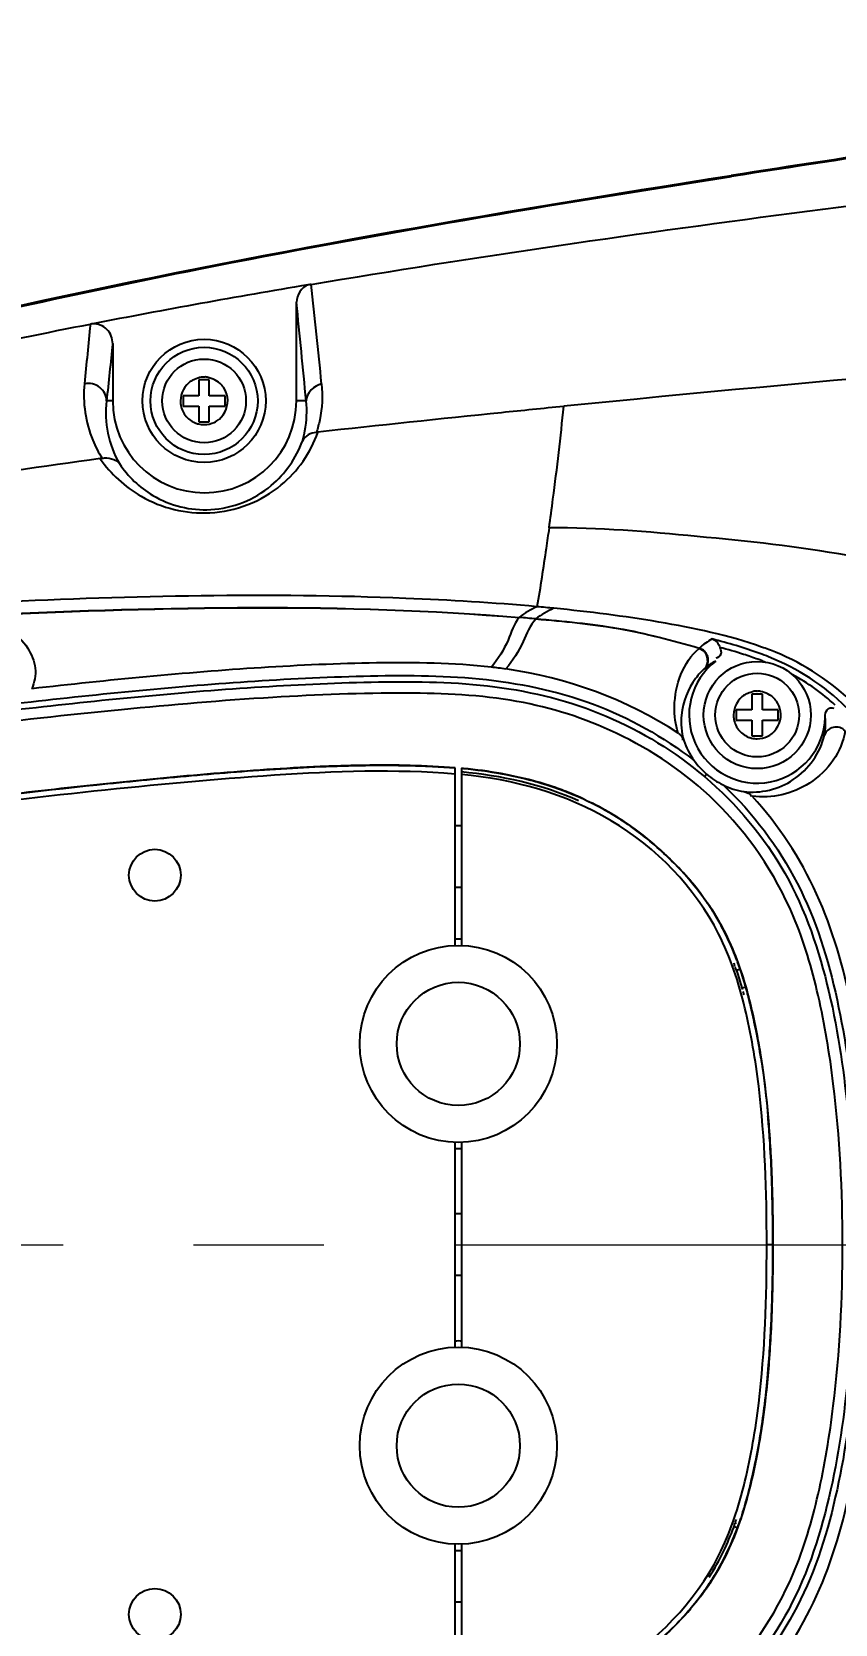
# Model space of a CAD drawing. Header units: millimetres. Extents: x 4086 to 8300, y 123 to 1549.
# Drawn here: x 6691.05 to 6710.62, y 1290.82 to 1329.59 of the extents above; entities that cross this region are included whole.
import ezdxf

# ---------------------------------------------------------------- set-up
doc = ezdxf.new("R2010")
doc.units = ezdxf.units.MM
doc.linetypes.add('CENTER2', pattern=[28.575, 19.05, -3.175, 3.175, -3.175])
doc.layers.add('02___PRT_ALL_AXES', color=7, linetype='Continuous')
doc.layers.add('中心线层', color=7, linetype='CENTER2', lineweight=0)
doc.layers.add('轮廓实线层', color=7, linetype='Continuous', lineweight=30)
doc.styles.add('思源黑', font='SourceHanSansCN-Normal.ttf')
doc.dimstyles.new('尺寸标注_3_10比例', dxfattribs={"dimtxt": 7, "dimasz": 6, "dimexe": 2, "dimexo": 1.5, "dimgap": 1, "dimtad": 1, "dimdec": 1, "dimlfac": 3.333333, "dimdsep": 46, "dimtxsty": '思源黑', "dimcen": 0.09, "dimadec": 0, "dimazin": 0, "dimtp": 0.01, "dimtm": 0.01, "dimtfac": 1, "dimtdec": 1, "dimtofl": 0, "dimtmove": 0, "dimatfit": 3, "dimfxl": 0, "dimtolj": 1, "dimarcsym": 0})

# ---------------------------------------------------------------- blocks, each defined once
blk = doc.blocks.new('*D2894')
at = {"layer": 'Defpoints', "color": 0}
for p in [(6719.248, 1353.4), (6713.248, 1318.055), (6719.248, 1318.055)]:
    blk.add_point(p, dxfattribs=at)
at = {"layer": '轮廓实线层', "color": 0, "lineweight": -2}
for p, q in [((6713.248, 1319.555), (6713.248, 1355.4)), ((6719.248, 1319.555), (6719.248, 1355.4)), ((6707.248, 1353.4), (6701.248, 1353.4)), ((6725.248, 1353.4), (6742.877, 1353.4))]:
    blk.add_line(p, q, dxfattribs=at)
at = {"layer": '轮廓实线层', "color": 0}
for points in [[(6707.248, 1352.4), (6707.248, 1354.4), (6713.248, 1353.4)], [(6725.248, 1354.4), (6725.248, 1352.4), (6719.248, 1353.4)]]:
    blk.add_solid(points, dxfattribs=at)
at = {"layer": '轮廓实线层', "color": 0, "insert": (6737.062, 1358.026), "char_height": 7, "attachment_point": 5, "style": '思源黑'}
blk.add_mtext('\\A1;20', dxfattribs=at)
blk = doc.blocks.new('*D2895')
at = {"layer": 'Defpoints', "color": 0}
for p in [(6713.248, 1339.002), (6713.248, 1318.055), (6680.248, 1300.055)]:
    blk.add_point(p, dxfattribs=at)
at = {"layer": '轮廓实线层', "color": 0, "lineweight": -2}
for p, q in [((6680.248, 1301.555), (6680.248, 1341.002)), ((6713.248, 1319.555), (6713.248, 1341.002)), ((6686.248, 1339.002), (6707.248, 1339.002))]:
    blk.add_line(p, q, dxfattribs=at)
at = {"layer": '轮廓实线层', "color": 0}
for points in [[(6686.248, 1340.002), (6686.248, 1338.002), (6680.248, 1339.002)], [(6707.248, 1338.002), (6707.248, 1340.002), (6713.248, 1339.002)]]:
    blk.add_solid(points, dxfattribs=at)
at = {"layer": '轮廓实线层', "color": 0, "insert": (6696.748, 1343.628), "char_height": 7, "attachment_point": 5, "style": '思源黑'}
blk.add_mtext('\\A1;110', dxfattribs=at)

msp = doc.modelspace()

# ---------------------------------------------------------------- linework, layer by layer
for p, q in [((6697.497, 1320.605), (6697.497, 1323.008)), ((6693.021, 1321.996), (6693.021, 1320.605)), ((6695.12, 1321.115), (6695.12, 1320.732)), ((6695.375, 1321.115), (6695.12, 1321.115)), ((6695.375, 1320.732), (6695.375, 1321.115)), ((6694.738, 1320.732), (6694.738, 1320.477)), ((6695.12, 1320.732), (6694.738, 1320.732)), ((6695.758, 1320.732), (6695.375, 1320.732)), ((6695.758, 1320.477), (6695.758, 1320.732)), ((6693.021, 1320.605), (6692.872, 1320.605)), ((6694.738, 1320.477), (6695.12, 1320.477)), ((6695.12, 1320.477), (6695.12, 1320.095)), ((6695.375, 1320.095), (6695.375, 1320.477)), ((6695.375, 1320.477), (6695.758, 1320.477)), ((6697.733, 1320.605), (6697.497, 1320.605)), ((6695.12, 1320.095), (6695.375, 1320.095)), ((6708.592, 1313.465), (6708.592, 1313.082)), ((6708.847, 1313.465), (6708.592, 1313.465)), ((6708.847, 1313.082), (6708.847, 1313.465)), ((6708.209, 1313.082), (6708.209, 1312.827)), ((6708.592, 1313.082), (6708.209, 1313.082)), ((6709.229, 1313.082), (6708.847, 1313.082)), ((6709.229, 1312.827), (6709.229, 1313.082)), ((6708.209, 1312.827), (6708.592, 1312.827)), ((6708.592, 1312.827), (6708.592, 1312.445)), ((6708.847, 1312.445), (6708.847, 1312.827)), ((6708.847, 1312.827), (6709.229, 1312.827)), ((6708.592, 1312.445), (6708.847, 1312.445)), ((6701.365, 1307.346), (6701.365, 1311.668)), ((6701.515, 1311.659), (6701.515, 1307.346)), ((6707.435, 1311.455), (6707.487, 1311.516)), ((6703.422, 1311.308), (6703.385, 1311.319)), ((6703.385, 1311.319), (6703.417, 1311.31)), ((6703.413, 1311.311), (6703.385, 1311.319)), ((6701.515, 1310.255), (6701.365, 1310.255)), ((6706.457, 1309.579), (6706.357, 1309.67)), ((6701.515, 1308.755), (6701.365, 1308.755)), ((6708.177, 1306.826), (6708.156, 1306.913)), ((6708.218, 1306.743), (6708.291, 1306.768)), ((6708.241, 1306.945), (6708.245, 1306.934)), ((6708.353, 1306.312), (6708.413, 1306.329)), ((6708.401, 1306.139), (6708.381, 1306.226)), ((6701.365, 1297.561), (6701.365, 1302.548)), ((6701.515, 1302.548), (6701.515, 1297.561)), ((6709.077, 1301.573), (6709.079, 1301.525)), ((6701.515, 1300.805), (6701.365, 1300.805)), ((6709.101, 1300.055), (6708.951, 1300.055)), ((6701.515, 1299.305), (6701.365, 1299.305)), ((6709.079, 1298.584), (6709.077, 1298.536)), ((6708.156, 1293.196), (6708.176, 1293.283)), ((6708.156, 1293.196), (6708.215, 1293.177)), ((6701.365, 1288.441), (6701.365, 1292.763)), ((6701.515, 1292.763), (6701.515, 1288.45)), ((6701.515, 1291.355), (6701.365, 1291.355))]:
    msp.add_line(p, q)
for points in [[(6697.854, 1323.441), (6697.828, 1323.437), (6697.804, 1323.434), (6697.782, 1323.431)], [(6692.534, 1322.483), (6692.516, 1322.478), (6692.497, 1322.474), (6692.477, 1322.47)], [(6698.016, 1319.839), (6698.005, 1319.838), (6697.994, 1319.837), (6697.983, 1319.837)], [(6692.764, 1319.205), (6692.748, 1319.202), (6692.73, 1319.199), (6692.713, 1319.196)]]:
    msp.add_lwpolyline(points)
for centre, radius in [((6695.248, 1320.605), 1.5), ((6695.248, 1320.605), 1.305), ((6695.248, 1320.605), 1.02), ((6708.719, 1312.955), 1.305), ((6708.719, 1312.955), 1.02), ((6694.048, 1309.055), 0.63), ((6701.44, 1304.947), 2.4), ((6701.44, 1304.947), 1.5), ((6701.44, 1295.162), 2.4), ((6701.44, 1295.162), 1.5), ((6694.048, 1291.055), 0.63)]:
    msp.add_circle(centre, radius)
for centre, radius, start, end in [((6810.146, 670.995), 663.002, 98.466766, 98.855048), ((6796.947, 757.426), 575.544, 98.434028, 98.881298), ((6731.866, 1119.917), 206.349, 99.50761, 100.98834), ((6468.131, 1297.95), 231.133, 5.72823, 6.33181), ((6450.627, 1297.639), 248.17, 5.30974, 5.86736), ((6727.516, 1142.214), 183.629, 101.00057, 102.04495), ((6935.767, 1297.595), 244.558, 174.16209, 174.50255), ((6953.055, 1293.689), 261.571, 173.78615, 174.095), ((6782.26, 531.421), 792.925, 94.276239, 95.66362), ((6695.23, 1320.599), 0.594, 34.9713, 41.6162), ((6695.287, 1320.303), 2.433, 172.8713, 210.2401), ((6695.259, 1320.605), 2.238, 180.0051, 359.9949), ((6695.249, 1320.605), 0.578, 186.5397, 217.1117), ((6695.249, 1320.61), 0.583, 247.9494, 256.1017), ((6695.249, 1320.602), 0.574, 295.1467, 309.0356), ((6711.726, 1177.024), 143.44, 97.61708, 99.2901), ((6698.135, 1257.72), 57.81, 84.84456, 85.24865), ((6698.362, 1259.992), 55.825, 84.4408, 84.867), ((6708.414, 1313.337), 1.669, 118.2127, 131.5495), ((6706.26, 1307.313), 7.736, 67.9314, 70.622), ((6700.823, 1301.323), 12.876, 82.0778, 83.6533), ((6708.719, 1312.955), 1.658, 127.5432, 358.2138), ((6705.563, 1305.692), 9.186, 69.7773, 72.0848), ((6706.012, 1306.925), 7.874, 68.3941, 69.7452), ((6706.015, 1306.93), 8.017, 68.1623, 69.8075), ((6708.702, 1312.949), 0.594, 34.9713, 41.6162), ((6708.566, 1312.791), 1.698, 174.4603, 195.6135), ((6708.721, 1312.955), 0.578, 186.5397, 217.1117), ((6708.794, 1312.748), 1.59, 349.8072, 5.5835), ((6708.719, 1312.955), 1.894, 199.1453, 215.5862), ((6708.721, 1312.96), 0.583, 247.9495, 256.1017), ((6708.721, 1312.952), 0.574, 295.1467, 309.0356), ((6708.726, 1312.958), 1.901, 215.5547, 229.319), ((6700.403, 1299.423), 12.286, 84.5575, 84.8072), ((6700.427, 1299.691), 12.017, 84.5467, 84.8071), ((6701.078, 1303.337), 8.309, 73.6619, 73.9247), ((6701.09, 1303.395), 8.25, 69.1366, 73.6462), ((6701.134, 1303.526), 8.112, 69.0943, 73.6633), ((6701.048, 1303.204), 8.445, 73.4924, 73.71), ((6701.15, 1303.537), 8.097, 69.1763, 73.7047), ((6701.154, 1303.548), 8.085, 69.1727, 73.5133), ((6701.291, 1303.926), 7.682, 68.8422, 69.1297), ((6701.336, 1304.041), 7.559, 67.1308, 69.1374), ((6701.213, 1303.731), 7.893, 68.8283, 69.106), ((6701.241, 1303.822), 7.797, 68.8313, 69.052), ((6701.261, 1303.854), 7.76, 67.1498, 69.1002), ((6701.251, 1303.849), 7.768, 68.4961, 68.8314), ((6701.306, 1303.965), 7.641, 68.5597, 68.8422), ((6701.229, 1303.772), 7.848, 68.5401, 68.8283), ((6701.348, 1304.083), 7.515, 65.2347, 68.5627), ((6701.284, 1303.93), 7.681, 67.1093, 68.4981), ((6701.278, 1303.894), 7.717, 67.1608, 68.5432), ((6701.38, 1304.135), 7.455, 65.2633, 67.1638), ((6701.411, 1304.22), 7.365, 66.3513, 67.1253), ((6701.441, 1304.29), 7.289, 65.1867, 67.1319), ((6701.364, 1304.099), 7.494, 65.7628, 67.1466), ((6708.719, 1312.955), 1.894, 243.9911, 260.0073), ((6701.644, 1304.684), 6.846, 60.2287, 63.4329), ((6701.624, 1304.648), 6.887, 60.475, 60.9536), ((6701.583, 1304.553), 6.99, 60.5187, 60.9223), ((6701.493, 1304.418), 7.152, 60.1644, 60.4955), ((6701.607, 1304.619), 6.921, 60.1723, 60.4752), ((6701.488, 1304.409), 7.162, 59.9351, 60.2344), ((6701.487, 1304.407), 7.164, 59.7926, 60.1644), ((6701.494, 1304.427), 7.143, 56.2194, 59.8583), ((6701.435, 1304.322), 7.264, 54.6489, 59.7779), ((6700.861, 1303.547), 8.228, 48.7713, 54.3624), ((6700.523, 1303.169), 8.735, 47.6086, 48.2396), ((6700.342, 1302.963), 9.008, 47.7188, 47.9774), ((6700.303, 1302.92), 9.067, 47.2549, 47.719), ((6700.445, 1303.084), 8.85, 47.2086, 47.6091), ((6702.096, 1304.661), 6.566, 38.8128, 40.2997), ((6702.494, 1304.944), 6.078, 35.0782, 35.4898), ((6702.545, 1304.997), 6.005, 34.807, 35.1103), ((6702.531, 1304.97), 6.032, 34.7768, 35.0837), ((6702.296, 1304.813), 6.314, 34.4232, 34.7306), ((6702.561, 1304.991), 5.996, 34.4978, 34.7768), ((6702.589, 1305.01), 5.962, 34.2255, 34.4978), ((6702.339, 1304.842), 6.262, 32.7896, 34.425), ((6702.608, 1305.023), 5.939, 34.0354, 34.3056), ((6702.429, 1304.9), 6.155, 30.641, 32.7912), ((6702.286, 1304.829), 6.315, 30.5415, 31.2228), ((6702.472, 1304.925), 6.106, 30.6384, 31.3443), ((6706.402, 1305.896), 2.003, 24.9974, 27.2686), ((6700.281, 1304.009), 8.394, 15.9238, 19.0051), ((6701.263, 1304.356), 7.443, 19.9467, 20.3413), ((6701.076, 1304.275), 7.646, 19.0638, 20.2388), ((6701.198, 1304.333), 7.512, 19.3629, 19.9464), ((6701.089, 1304.28), 7.632, 19.4124, 20.0029), ((6700.922, 1304.222), 7.809, 18.6928, 19.0646), ((6700.893, 1304.212), 7.839, 18.5303, 19.0563), ((6700.057, 1303.951), 8.715, 15.8593, 18.789), ((6700.359, 1304.037), 8.401, 16.9376, 17.975), ((6699.806, 1303.868), 8.98, 15.9558, 16.9371), ((6706.093, 1305.538), 2.389, 17.8118, 18.9032), ((6699.265, 1303.713), 9.542, 15.423, 15.9596), ((6698.596, 1303.53), 10.236, 14.8972, 15.0443), ((6694.69, 1302.504), 14.274, 11.1597, 14.8481), ((6694.707, 1302.507), 14.257, 11.1556, 14.8535), ((6692.403, 1302.047), 16.607, 8.7962, 11.1803), ((6692.417, 1302.049), 16.593, 8.7982, 11.1766), ((6682.726, 1300.887), 26.356, 4.7788, 5.0003), ((6681.707, 1300.785), 27.38, 3.6451, 4.8006), ((6680.291, 1300.692), 28.799, 3.3897, 3.6522), ((6675.975, 1300.463), 33.121, 1.9198, 3.3691), ((6678.467, 1300.586), 30.626, 3.1717, 3.3936), ((6664.606, 1300.11), 44.495, 359.9285, 1.8837), ((6668.151, 1300.21), 40.949, 1.2464, 1.9063), ((6664.732, 1299.997), 44.37, 358.113, 0.0738), ((6664.233, 1300.002), 44.869, 358.2437, 0.0671), ((6663.841, 1300.003), 45.26, 358.2578, 0.0655), ((6668.123, 1299.9), 40.977, 358.0927, 358.7521), ((6672.167, 1299.791), 36.932, 358.0538, 358.1942), ((6676.017, 1299.655), 33.079, 356.6365, 358.0619), ((6676.053, 1299.645), 33.043, 356.6236, 358.0776), ((6677.586, 1299.57), 31.509, 356.616, 358.1197), ((6675.601, 1299.672), 33.496, 356.8444, 358.0564), ((6678.374, 1299.528), 30.719, 356.6157, 356.8291), ((6680.653, 1299.386), 28.435, 355.2463, 356.6299), ((6679.825, 1299.44), 29.266, 355.8748, 356.6198), ((6692.493, 1298.047), 16.515, 348.8218, 351.2147), ((6690.592, 1298.348), 18.441, 351.3217, 352.0142), ((6694.81, 1297.584), 14.153, 345.1107, 348.8434), ((6698.004, 1296.754), 10.853, 344.5394, 345.0062), ((6698.578, 1296.591), 10.257, 344.9151, 345.0619), ((6700.259, 1296.107), 8.507, 342.0103, 343.0347), ((6699.73, 1296.268), 9.06, 343.0352, 344.0076), ((6698.582, 1296.594), 10.252, 344.015, 344.5396), ((6699.223, 1296.414), 9.588, 344.0039, 344.5157), ((6698.839, 1296.52), 9.986, 344.5151, 344.9162), ((6701.361, 1295.712), 7.246, 334.5692, 339.4856), ((6700.645, 1295.991), 8.014, 339.4095, 339.5852), ((6708.156, 1293.196), 0.09, 47, 77), ((6706.371, 1294.227), 2.037, 332.7318, 335.0079), ((6700.655, 1295.988), 8.094, 339.2311, 339.5854), ((6701.212, 1295.768), 7.495, 339.313, 339.688), ((6700.994, 1295.861), 7.732, 339.6048, 340.1877), ((6701.158, 1295.788), 7.553, 339.6879, 339.9828), ((6700.974, 1295.869), 7.753, 339.9613, 340.2715), ((6700.951, 1295.877), 7.777, 340.1875, 340.5871), ((6700.913, 1295.89), 7.818, 340.574, 340.9378), ((6700.796, 1295.931), 7.942, 340.9435, 341.3137), ((6701.466, 1295.67), 7.223, 336.3625, 339.3287), ((6702.386, 1295.228), 6.112, 327.7001, 334.5438), ((6702.065, 1295.401), 6.566, 329.535, 336.4165), ((6702.463, 1295.169), 6.106, 325.1545, 328.812), ((6702.427, 1295.209), 6.157, 325.67, 328.9964), ((6702.75, 1294.992), 5.77, 326.057, 329.6161), ((6702.507, 1295.16), 6.064, 328.6743, 328.9928), ((6702.528, 1295.148), 6.04, 329.0058, 329.3863), ((6702.401, 1295.235), 6.195, 322.7244, 324.462), ((6702.422, 1295.22), 6.169, 323.0566, 324.4761), ((6702.274, 1295.314), 6.343, 323.2865, 325.0606), ((6702.529, 1295.143), 6.037, 324.4798, 324.9007), ((6702.587, 1295.084), 5.956, 324.8396, 325.1405), ((6702.566, 1295.117), 5.992, 324.8946, 325.1567), ((6702.323, 1295.28), 6.284, 325.0628, 325.4132), ((6702.601, 1295.093), 5.949, 325.1349, 325.56), ((6702.337, 1295.27), 6.266, 325.4111, 325.679), ((6702.645, 1295.062), 5.895, 325.5275, 326.0152), ((6702.635, 1295.069), 5.908, 325.5603, 325.777), ((6702.661, 1295.052), 5.877, 325.777, 326.0608), ((6700.802, 1296.637), 8.322, 311.9673, 317.3021)]:
    msp.add_arc(centre, radius, start, end)
for points, knots in [([(6697.854, 1323.441), (6705.885, 1324.793), (6722.113, 1326.755), (6738.365, 1328.373), (6746.524, 1329.096)], [0, 0, 0, 0, 0.498581, 1, 1, 1, 1]), ([(6690.774, 1322.901), (6692.22, 1323.22), (6697.964, 1324.425), (6703.755, 1325.392), (6708.09, 1326.07)], [0, 0, 0, 0, 0.252433, 1, 1, 1, 1]), ([(6693.021, 1321.996), (6693.021, 1322.121), (6692.922, 1322.382), (6692.658, 1322.49), (6692.534, 1322.483)], [0, 0, 0, 0, 0.502947, 1, 1, 1, 1]), ([(6694.933, 1321.088), (6694.922, 1321.082), (6694.902, 1321.068), (6694.883, 1321.053), (6694.874, 1321.045)], [0, 0, 0, 0, 0.497104, 1, 1, 1, 1]), ([(6695.017, 1321.127), (6695.003, 1321.122), (6694.974, 1321.11), (6694.946, 1321.096), (6694.933, 1321.088)], [0, 0, 0, 0, 0.502353, 1, 1, 1, 1]), ([(6695.248, 1321.181), (6695.236, 1321.185), (6695.211, 1321.189), (6695.186, 1321.185), (6695.174, 1321.183)], [0, 0, 0, 0, 0.493074, 1, 1, 1, 1]), ([(6695.324, 1321.182), (6695.311, 1321.185), (6695.286, 1321.189), (6695.26, 1321.186), (6695.248, 1321.181)], [0, 0, 0, 0, 0.507426, 1, 1, 1, 1]), ([(6692.333, 1321.024), (6692.287, 1320.564), (6692.386, 1319.907), (6692.676, 1319.347), (6692.764, 1319.205)], [0, 0, 0, 0, 0.734721, 1, 1, 1, 1]), ([(6692.872, 1320.605), (6692.871, 1320.727), (6692.738, 1320.986), (6692.459, 1321.046), (6692.333, 1321.024)], [0, 0, 0, 0, 0.490639, 1, 1, 1, 1]), ([(6698.11, 1321.02), (6698.138, 1320.728), (6698.118, 1320.322), (6698.016, 1319.937), (6697.983, 1319.837)], [0, 0, 0, 0, 0.736045, 1, 1, 1, 1]), ([(6697.642, 1319.627), (6697.667, 1319.71), (6697.747, 1320.029), (6697.759, 1320.364), (6697.733, 1320.605)], [0, 0, 0, 0, 0.264252, 1, 1, 1, 1]), ([(6704.008, 1320.471), (6703.503, 1320.42), (6701.505, 1320.218), (6699.507, 1320.009), (6698.016, 1319.844)], [0, 0, 0, 0, 0.253032, 1, 1, 1, 1]), ([(6703.65, 1317.514), (6703.682, 1317.748), (6703.817, 1318.733), (6703.934, 1319.721), (6704.008, 1320.475)], [0, 0, 0, 0, 0.237412, 1, 1, 1, 1]), ([(6692.713, 1319.196), (6692.974, 1318.828), (6693.754, 1318.107), (6695.444, 1317.694), (6697.161, 1318.354), (6697.844, 1319.348), (6698.016, 1319.839)], [0, 0, 0, 0, 0.208208, 0.473325, 0.759963, 1, 1, 1, 1]), ([(6693.185, 1319.077), (6693.393, 1318.766), (6694.034, 1318.148), (6695.463, 1317.795), (6696.91, 1318.375), (6697.49, 1319.214), (6697.642, 1319.627)], [0, 0, 0, 0, 0.204705, 0.469463, 0.758951, 1, 1, 1, 1]), ([(6703.65, 1317.515), (6703.627, 1317.348), (6703.535, 1316.706), (6703.437, 1316.066), (6703.356, 1315.593)], [0, 0, 0, 0, 0.260049, 1, 1, 1, 1]), ([(6710.933, 1316.837), (6709.717, 1317.058), (6707.289, 1317.314), (6704.853, 1317.52), (6703.65, 1317.515)], [0, 0, 0, 0, 0.506707, 1, 1, 1, 1]), ([(6703.356, 1315.593), (6702.293, 1315.689), (6697.91, 1315.956), (6693.514, 1315.855), (6690.196, 1315.702)], [0, 0, 0, 0, 0.243327, 1, 1, 1, 1]), ([(6690.015, 1315.387), (6690.194, 1315.286), (6690.538, 1315.056), (6690.958, 1314.637), (6691.188, 1314.108), (6691.115, 1313.752), (6691.052, 1313.596)], [0, 0, 0, 0, 0.271758, 0.544367, 0.778193, 1, 1, 1, 1]), ([(6702.921, 1315.328), (6702.787, 1315.174), (6702.657, 1314.714), (6702.412, 1314.319), (6702.247, 1314.121)], [0, 0, 0, 0, 0.440844, 1, 1, 1, 1]), ([(6703.327, 1315.293), (6703.18, 1315.142), (6703.02, 1314.679), (6702.767, 1314.278), (6702.598, 1314.077)], [0, 0, 0, 0, 0.444185, 1, 1, 1, 1]), ([(6707.305, 1314.579), (6706.657, 1314.765), (6705.348, 1315.117), (6703.999, 1315.232), (6703.327, 1315.293)], [0, 0, 0, 0, 0.499825, 1, 1, 1, 1]), ([(6703.33, 1315.296), (6704.002, 1315.235), (6705.35, 1315.12), (6706.658, 1314.771), (6707.307, 1314.586)], [0, 0, 0, 0, 0.500174, 1, 1, 1, 1]), ([(6708.827, 1314.612), (6708.017, 1314.897), (6706.327, 1315.255), (6704.624, 1315.471), (6703.77, 1315.554)], [0, 0, 0, 0, 0.499934, 1, 1, 1, 1]), ([(6706.793, 1312.514), (6706.73, 1312.723), (6706.63, 1313.449), (6706.915, 1314.247), (6707.305, 1314.579)], [0, 0, 0, 0, 0.299096, 1, 1, 1, 1]), ([(6707.305, 1314.579), (6707.324, 1314.572), (6707.363, 1314.554), (6707.398, 1314.529), (6707.414, 1314.514)], [0, 0, 0, 0, 0.47695, 1, 1, 1, 1]), ([(6707.422, 1314.521), (6707.405, 1314.536), (6707.368, 1314.562), (6707.327, 1314.58), (6707.307, 1314.586)], [0, 0, 0, 0, 0.51959, 1, 1, 1, 1]), ([(6707.422, 1314.521), (6707.453, 1314.493), (6707.542, 1314.37), (6707.52, 1314.18), (6707.448, 1314.1)], [0, 0, 0, 0, 0.279987, 1, 1, 1, 1]), ([(6707.813, 1314.603), (6707.831, 1314.549), (6707.87, 1314.434), (6707.761, 1314.34), (6707.709, 1314.34)], [0, 0, 0, 0, 0.524351, 1, 1, 1, 1]), ([(6702.247, 1314.121), (6701.318, 1314.224), (6699.442, 1314.252), (6695.706, 1314.082), (6692.911, 1313.804), (6691.052, 1313.596)], [0, 0, 0, 0, 0.249897, 0.499945, 1, 1, 1, 1]), ([(6713.752, 1306.903), (6713.612, 1307.66), (6713.267, 1309.166), (6712.437, 1311.323), (6711.215, 1313.326), (6709.877, 1314.195), (6709.167, 1314.483)], [0, 0, 0, 0, 0.250441, 0.500768, 0.75076, 1, 1, 1, 1]), ([(6668.951, 1300.055), (6668.951, 1300.997), (6669.179, 1302.896), (6670.677, 1306.378), (6674.078, 1309.904), (6679.502, 1311.797), (6685.085, 1312.565), (6690.686, 1313.26), (6695.366, 1313.741), (6699.126, 1313.927), (6701.955, 1313.929), (6704.759, 1313.368), (6706.431, 1312.425), (6707.18, 1311.853)], [0, 0, 0, 0, 0.062626, 0.125247, 0.249634, 0.374441, 0.499517, 0.62455, 0.749605, 0.81216, 0.874763, 0.93738, 1, 1, 1, 1]), ([(6669.101, 1300.055), (6669.101, 1300.993), (6669.33, 1302.884), (6670.838, 1306.349), (6674.262, 1309.845), (6679.715, 1311.687), (6685.331, 1312.443), (6690.98, 1313.145), (6695.703, 1313.619), (6699.488, 1313.786), (6702.327, 1313.756), (6705.098, 1313.066), (6706.719, 1312.059), (6707.435, 1311.455)], [0, 0, 0, 0, 0.062217, 0.12441, 0.248153, 0.372814, 0.498493, 0.624411, 0.750253, 0.813111, 0.875751, 0.937883, 1, 1, 1, 1]), ([(6707.448, 1314.1), (6707.365, 1314.023), (6707.074, 1313.702), (6706.906, 1313.272), (6706.876, 1312.955)], [0, 0, 0, 0, 0.262661, 1, 1, 1, 1]), ([(6710.798, 1300.055), (6710.798, 1301.363), (6710.697, 1303.404), (6710.256, 1306.085), (6709.546, 1308.528), (6707.936, 1310.895), (6705.457, 1312.582), (6702.832, 1313.412), (6699.987, 1313.527), (6696.772, 1313.402), (6691.833, 1312.978), (6686.728, 1312.347), (6681.666, 1311.668), (6678.15, 1310.894), (6674.941, 1309.591), (6672.178, 1307.424), (6669.961, 1304.25), (6669.376, 1301.518), (6669.376, 1300.055)], [0, 0, 0, 0, 0.069199, 0.107696, 0.143473, 0.203115, 0.254552, 0.299265, 0.346875, 0.404226, 0.469471, 0.60886, 0.67622, 0.739471, 0.798812, 0.857706, 0.922641, 1, 1, 1, 1]), ([(6708.404, 1313.438), (6708.394, 1313.432), (6708.374, 1313.418), (6708.354, 1313.403), (6708.345, 1313.395)], [0, 0, 0, 0, 0.497104, 1, 1, 1, 1]), ([(6708.489, 1313.477), (6708.474, 1313.472), (6708.446, 1313.46), (6708.418, 1313.446), (6708.404, 1313.438)], [0, 0, 0, 0, 0.502353, 1, 1, 1, 1]), ([(6708.719, 1313.531), (6708.708, 1313.535), (6708.682, 1313.539), (6708.658, 1313.535), (6708.645, 1313.533)], [0, 0, 0, 0, 0.493074, 1, 1, 1, 1]), ([(6708.796, 1313.532), (6708.783, 1313.535), (6708.757, 1313.539), (6708.731, 1313.536), (6708.719, 1313.531)], [0, 0, 0, 0, 0.507427, 1, 1, 1, 1]), ([(6710.376, 1312.903), (6710.378, 1312.965), (6710.381, 1313.1), (6710.535, 1313.149), (6710.585, 1313.125)], [0, 0, 0, 0, 0.531683, 1, 1, 1, 1]), ([(6710.859, 1312.573), (6710.792, 1312.064), (6710.119, 1311.151), (6709.072, 1310.912), (6708.6, 1310.978)], [0, 0, 0, 0, 0.518754, 1, 1, 1, 1]), ([(6710.859, 1312.572), (6710.795, 1312.649), (6710.563, 1312.708), (6710.387, 1312.557), (6710.359, 1312.467)], [0, 0, 0, 0, 0.513287, 1, 1, 1, 1]), ([(6708.391, 1311.09), (6708.802, 1311.04), (6709.715, 1311.257), (6710.256, 1312.038), (6710.359, 1312.467)], [0, 0, 0, 0, 0.484345, 1, 1, 1, 1]), ([(6671.375, 1301.606), (6671.436, 1301.952), (6671.689, 1303.008), (6672.481, 1304.663), (6673.854, 1306.393), (6675.543, 1307.822), (6677.526, 1308.812), (6679.651, 1309.377), (6681.796, 1309.808), (6684.675, 1310.278), (6688.286, 1310.764), (6691.906, 1311.189), (6694.807, 1311.475), (6696.987, 1311.653), (6699.174, 1311.752), (6700.636, 1311.729), (6701.365, 1311.668)], [0, 0, 0, 0, 0.030871, 0.09548, 0.160089, 0.224697, 0.289306, 0.353914, 0.418523, 0.483131, 0.612349, 0.741566, 0.806174, 0.870783, 0.935391, 1, 1, 1, 1]), ([(6701.365, 1311.517), (6699.902, 1311.64), (6696.951, 1311.528), (6692.563, 1311.115), (6688.178, 1310.599), (6684.533, 1310.107), (6681.63, 1309.626), (6679.472, 1309.184), (6677.347, 1308.588), (6675.394, 1307.539), (6673.75, 1306.063), (6672.43, 1304.295), (6671.558, 1302.255), (6671.394, 1300.784), (6671.394, 1300.054)], [0, 0, 0, 0, 0.125084, 0.250418, 0.375784, 0.501141, 0.563797, 0.62641, 0.688856, 0.751112, 0.813383, 0.875656, 0.937817, 1, 1, 1, 1]), ([(6698.488, 1311.714), (6698.351, 1311.709), (6697.345, 1311.671), (6695.464, 1311.537), (6692.892, 1311.289), (6690.378, 1311.011), (6687.975, 1310.716), (6685.688, 1310.41), (6683.49, 1310.09), (6681.353, 1309.726), (6679.275, 1309.291), (6677.162, 1308.678), (6675.177, 1307.569), (6673.565, 1306.075), (6672.317, 1304.381), (6671.748, 1303.074), (6671.563, 1302.429)], [0, 0, 0, 0, 0.013853, 0.102062, 0.19195, 0.279284, 0.362102, 0.440949, 0.516684, 0.59004, 0.661754, 0.732376, 0.801958, 0.870533, 0.938492, 1, 1, 1, 1]), ([(6698.34, 1311.709), (6699.063, 1311.735), (6700.059, 1311.745), (6701.086, 1311.691), (6701.365, 1311.668)], [0, 0, 0, 0, 0.730222, 1, 1, 1, 1]), ([(6698.34, 1311.708), (6698.61, 1311.718), (6699.618, 1311.745), (6700.627, 1311.729), (6701.365, 1311.668)], [0, 0, 0, 0, 0.267756, 1, 1, 1, 1]), ([(6701.365, 1311.668), (6700.636, 1311.729), (6699.642, 1311.745), (6698.65, 1311.719), (6698.388, 1311.71)], [0, 0, 0, 0, 0.73553, 1, 1, 1, 1]), ([(6701.365, 1311.668), (6700.627, 1311.729), (6699.669, 1311.744), (6698.711, 1311.721), (6698.492, 1311.714)], [0, 0, 0, 0, 0.771104, 1, 1, 1, 1]), ([(6701.515, 1311.659), (6701.951, 1311.62), (6702.573, 1311.532), (6703.202, 1311.373), (6703.385, 1311.319)], [0, 0, 0, 0, 0.707098, 1, 1, 1, 1]), ([(6708.951, 1300.055), (6708.951, 1301.343), (6708.889, 1303.281), (6708.468, 1305.821), (6707.678, 1308.271), (6705.321, 1310.694), (6702.782, 1311.392), (6701.515, 1311.508)], [0, 0, 0, 0, 0.252089, 0.37798, 0.503217, 0.751112, 1, 1, 1, 1]), ([(6707.435, 1311.455), (6708.216, 1310.797), (6709.569, 1309.186), (6710.562, 1306.226), (6710.986, 1303.158), (6711.073, 1301.089), (6711.073, 1300.055)], [0, 0, 0, 0, 0.248198, 0.497392, 0.748452, 1, 1, 1, 1]), ([(6703.385, 1311.319), (6703.892, 1311.172), (6705.016, 1310.732), (6706.451, 1309.674), (6707.64, 1308.331), (6708.32, 1306.858), (6708.643, 1305.572), (6708.852, 1304.414), (6708.967, 1303.407), (6709.014, 1302.792), (6709.031, 1302.541)], [0, 0, 0, 0, 0.138144, 0.309954, 0.463418, 0.595984, 0.714261, 0.823535, 0.927876, 1, 1, 1, 1]), ([(6703.385, 1311.319), (6703.403, 1311.314), (6704.047, 1311.126), (6704.973, 1310.728), (6706.04, 1309.965), (6706.766, 1309.305), (6707.411, 1308.562), (6707.927, 1307.721), (6708.31, 1306.815), (6708.661, 1305.555), (6708.902, 1304.127), (6709.001, 1303.01), (6709.031, 1302.541)], [0, 0, 0, 0, 0.004778, 0.17866, 0.265602, 0.352543, 0.439484, 0.526425, 0.613366, 0.700307, 0.87419, 1, 1, 1, 1]), ([(6707.889, 1311.253), (6708.618, 1310.569), (6709.856, 1308.932), (6710.746, 1306.032), (6711.143, 1303.055), (6711.223, 1301.054), (6711.223, 1300.055)], [0, 0, 0, 0, 0.249915, 0.499976, 0.75003, 1, 1, 1, 1]), ([(6711.014, 1305.885), (6710.822, 1306.814), (6710.3, 1308.657), (6709.239, 1310.277), (6708.6, 1310.978)], [0, 0, 0, 0, 0.500116, 1, 1, 1, 1]), ([(6708.224, 1306.989), (6708.131, 1307.235), (6707.975, 1307.59), (6707.788, 1307.93), (6707.724, 1308.038)], [0, 0, 0, 0, 0.678794, 1, 1, 1, 1]), ([(6707.725, 1308.037), (6707.746, 1308.002), (6707.94, 1307.667), (6708.101, 1307.314), (6708.223, 1306.992)], [0, 0, 0, 0, 0.106133, 1, 1, 1, 1]), ([(6708.691, 1305.282), (6708.652, 1305.478), (6708.587, 1305.772), (6708.513, 1306.065), (6708.487, 1306.162)], [0, 0, 0, 0, 0.664359, 1, 1, 1, 1]), ([(6708.693, 1305.262), (6708.674, 1305.356), (6708.613, 1305.655), (6708.543, 1305.956), (6708.488, 1306.163)], [0, 0, 0, 0, 0.315742, 1, 1, 1, 1]), ([(6709.031, 1302.541), (6709.038, 1302.431), (6709.065, 1301.96), (6709.094, 1301.128), (6709.101, 1300.412), (6709.101, 1300.055)], [0, 0, 0, 0, 0.131526, 0.565926, 1, 1, 1, 1]), ([(6709.031, 1302.541), (6709.042, 1302.361), (6709.087, 1301.533), (6709.101, 1300.704), (6709.101, 1300.055)], [0, 0, 0, 0, 0.216585, 1, 1, 1, 1]), ([(6707.18, 1288.256), (6706.431, 1287.685), (6704.759, 1286.741), (6701.955, 1286.18), (6699.126, 1286.182), (6695.367, 1286.368), (6690.686, 1286.849), (6685.085, 1287.544), (6679.503, 1288.312), (6674.078, 1290.205), (6670.677, 1293.731), (6669.179, 1297.213), (6668.951, 1299.112), (6668.951, 1300.055)], [0, 0, 0, 0, 0.062621, 0.125237, 0.18784, 0.250394, 0.375449, 0.500481, 0.625557, 0.750366, 0.874755, 0.937375, 1, 1, 1, 1]), ([(6707.435, 1288.654), (6706.719, 1288.05), (6705.098, 1287.043), (6702.327, 1286.353), (6699.488, 1286.323), (6695.703, 1286.49), (6690.98, 1286.964), (6685.331, 1287.666), (6679.715, 1288.422), (6674.262, 1290.264), (6670.838, 1293.76), (6669.33, 1297.225), (6669.101, 1299.116), (6669.101, 1300.055)], [0, 0, 0, 0, 0.062118, 0.124249, 0.186889, 0.249747, 0.375588, 0.501506, 0.627184, 0.751847, 0.875592, 0.937783, 1, 1, 1, 1]), ([(6669.376, 1300.055), (6669.376, 1298.591), (6669.961, 1295.859), (6672.178, 1292.685), (6674.941, 1290.518), (6678.15, 1289.215), (6681.666, 1288.441), (6686.728, 1287.762), (6691.833, 1287.131), (6696.772, 1286.707), (6699.987, 1286.582), (6702.832, 1286.697), (6705.457, 1287.527), (6707.936, 1289.214), (6709.546, 1291.581), (6710.256, 1294.024), (6710.697, 1296.705), (6710.798, 1298.746), (6710.798, 1300.055)], [0, 0, 0, 0, 0.077359, 0.142294, 0.201188, 0.260529, 0.32378, 0.39114, 0.530529, 0.595774, 0.653125, 0.700735, 0.745448, 0.796885, 0.856527, 0.892304, 0.930801, 1, 1, 1, 1]), ([(6698.493, 1288.395), (6698.335, 1288.4), (6697.301, 1288.44), (6695.387, 1288.579), (6692.799, 1288.829), (6690.271, 1289.11), (6687.858, 1289.408), (6685.567, 1289.716), (6683.367, 1290.038), (6681.232, 1290.406), (6679.151, 1290.846), (6677.033, 1291.483), (6675.067, 1292.623), (6673.487, 1294.125), (6672.236, 1295.859), (6671.396, 1297.895), (6671.244, 1299.345), (6671.244, 1300.054)], [0, 0, 0, 0, 0.014947, 0.097629, 0.181884, 0.263669, 0.341107, 0.414639, 0.485148, 0.553379, 0.620127, 0.685979, 0.750838, 0.814387, 0.876648, 0.937989, 1, 1, 1, 1]), ([(6671.394, 1300.054), (6671.394, 1299.325), (6671.558, 1297.854), (6672.429, 1295.814), (6673.75, 1294.047), (6675.394, 1292.57), (6677.347, 1291.521), (6679.472, 1290.924), (6681.63, 1290.484), (6684.533, 1290.002), (6688.178, 1289.51), (6692.563, 1288.994), (6696.951, 1288.581), (6699.902, 1288.468), (6701.365, 1288.591)], [0, 0, 0, 0, 0.062179, 0.124335, 0.186613, 0.248882, 0.311131, 0.373582, 0.436195, 0.498852, 0.624211, 0.749579, 0.874914, 1, 1, 1, 1]), ([(6701.515, 1288.601), (6702.782, 1288.717), (6705.321, 1289.415), (6707.678, 1291.838), (6708.468, 1294.288), (6708.889, 1296.828), (6708.951, 1298.766), (6708.951, 1300.055)], [0, 0, 0, 0, 0.248891, 0.496788, 0.622033, 0.747918, 1, 1, 1, 1]), ([(6711.073, 1300.055), (6711.073, 1299.02), (6710.986, 1296.951), (6710.562, 1293.883), (6709.569, 1290.923), (6708.216, 1289.312), (6707.435, 1288.654)], [0, 0, 0, 0, 0.251552, 0.502616, 0.751809, 1, 1, 1, 1]), ([(6711.223, 1300.055), (6711.223, 1299.055), (6711.142, 1297.053), (6710.746, 1294.076), (6709.855, 1291.176), (6708.618, 1289.539), (6707.888, 1288.856)], [0, 0, 0, 0, 0.249974, 0.500033, 0.750095, 1, 1, 1, 1]), ([(6709.101, 1300.055), (6709.101, 1299.697), (6709.094, 1298.982), (6709.065, 1298.152), (6709.038, 1297.682), (6709.031, 1297.572)], [0, 0, 0, 0, 0.434144, 0.868584, 1, 1, 1, 1]), ([(6709.101, 1300.055), (6709.101, 1299.405), (6709.087, 1298.577), (6709.042, 1297.75), (6709.031, 1297.572)], [0, 0, 0, 0, 0.784716, 1, 1, 1, 1]), ([(6671.413, 1298.3), (6671.469, 1298.023), (6671.719, 1297.038), (6672.481, 1295.446), (6673.854, 1293.716), (6675.544, 1292.288), (6677.194, 1291.461), (6678.591, 1291.017), (6680.007, 1290.657), (6681.796, 1290.302), (6684.675, 1289.831), (6688.286, 1289.346), (6691.906, 1288.92), (6694.807, 1288.634), (6696.987, 1288.456), (6699.174, 1288.357), (6700.636, 1288.38), (6701.365, 1288.441)], [0, 0, 0, 0, 0.024957, 0.08996, 0.154963, 0.219966, 0.284969, 0.31747, 0.349972, 0.414974, 0.479977, 0.609983, 0.739989, 0.804991, 0.869994, 0.934997, 1, 1, 1, 1]), ([(6709.031, 1297.572), (6709.015, 1297.321), (6708.967, 1296.706), (6708.853, 1295.701), (6708.645, 1294.542), (6708.322, 1293.259), (6707.646, 1291.785), (6706.459, 1290.443), (6705.028, 1289.383), (6703.904, 1288.941), (6703.395, 1288.792)], [0, 0, 0, 0, 0.072109, 0.176398, 0.285613, 0.403957, 0.536637, 0.689877, 0.861101, 1, 1, 1, 1]), ([(6709.031, 1297.572), (6709.001, 1297.101), (6708.902, 1295.983), (6708.661, 1294.553), (6708.309, 1293.294), (6707.927, 1292.388), (6707.412, 1291.546), (6706.766, 1290.804), (6706.04, 1290.144), (6704.974, 1289.381), (6704.05, 1288.984), (6703.409, 1288.796), (6703.395, 1288.792)], [0, 0, 0, 0, 0.126235, 0.300197, 0.387177, 0.474158, 0.561138, 0.648119, 0.735099, 0.82208, 0.996041, 1, 1, 1, 1]), ([(6708.814, 1295.525), (6708.847, 1295.737), (6708.915, 1296.235), (6708.966, 1296.736), (6708.99, 1297.023)], [0, 0, 0, 0, 0.426691, 1, 1, 1, 1]), ([(6708.821, 1295.566), (6708.893, 1296.036), (6708.948, 1296.525), (6708.989, 1297.014), (6708.991, 1297.029)], [0, 0, 0, 0, 0.968359, 1, 1, 1, 1]), ([(6708.488, 1293.946), (6708.543, 1294.155), (6708.613, 1294.455), (6708.674, 1294.751), (6708.692, 1294.842)], [0, 0, 0, 0, 0.695715, 1, 1, 1, 1]), ([(6708.6, 1289.131), (6709.239, 1289.832), (6710.3, 1291.452), (6710.822, 1293.295), (6711.014, 1294.224)], [0, 0, 0, 0, 0.499884, 1, 1, 1, 1]), ([(6709.167, 1285.626), (6709.877, 1285.915), (6711.215, 1286.783), (6712.437, 1288.786), (6713.267, 1290.943), (6713.612, 1292.449), (6713.752, 1293.206)], [0, 0, 0, 0, 0.24924, 0.499232, 0.749559, 1, 1, 1, 1]), ([(6707.726, 1292.072), (6707.747, 1292.107), (6707.94, 1292.442), (6708.1, 1292.795), (6708.223, 1293.117)], [0, 0, 0, 0, 0.106036, 1, 1, 1, 1]), ([(6707.352, 1291.512), (6707.088, 1291.161), (6706.775, 1290.825), (6706.442, 1290.517), (6706.428, 1290.504)], [0, 0, 0, 0, 0.957912, 1, 1, 1, 1])]:
    msp.add_open_spline(points, degree=3, knots=knots)
for points in [[(6690.767, 1322.931), (6696.499, 1324.191), (6702.288, 1325.19), (6708.086, 1326.094)], [(6697.782, 1323.431), (6697.622, 1323.374), (6697.497, 1323.178), (6697.497, 1323.008)], [(6695.174, 1321.183), (6695.12, 1321.17), (6695.069, 1321.148), (6695.017, 1321.127)], [(6695.674, 1320.994), (6695.586, 1321.093), (6695.453, 1321.152), (6695.324, 1321.182)], [(6694.874, 1321.045), (6694.735, 1320.928), (6694.654, 1320.719), (6694.675, 1320.539)], [(6695.611, 1320.156), (6695.761, 1320.278), (6695.849, 1320.508), (6695.817, 1320.699)], [(6695.817, 1320.699), (6695.803, 1320.784), (6695.767, 1320.869), (6695.717, 1320.94)], [(6698.11, 1321.019), (6697.925, 1320.989), (6697.735, 1320.791), (6697.733, 1320.605)], [(6694.788, 1320.256), (6694.849, 1320.175), (6694.936, 1320.109), (6695.03, 1320.07)], [(6695.109, 1320.045), (6695.154, 1320.033), (6695.201, 1320.028), (6695.248, 1320.028)], [(6695.248, 1320.028), (6695.332, 1320.028), (6695.417, 1320.047), (6695.493, 1320.082)], [(6697.983, 1319.837), (6697.85, 1319.831), (6697.696, 1319.75), (6697.642, 1319.627)], [(6692.764, 1319.205), (6692.907, 1319.241), (6693.095, 1319.193), (6693.185, 1319.077)], [(6690.004, 1315.397), (6694.306, 1315.6), (6698.632, 1315.688), (6702.923, 1315.331)], [(6690.015, 1315.387), (6694.312, 1315.595), (6698.634, 1315.683), (6702.922, 1315.33)], [(6703.356, 1315.593), (6703.204, 1315.52), (6703.052, 1315.441), (6702.923, 1315.331)], [(6703.77, 1315.554), (6703.615, 1315.483), (6703.46, 1315.405), (6703.33, 1315.296)], [(6707.414, 1314.514), (6707.517, 1314.422), (6707.54, 1314.204), (6707.448, 1314.1)], [(6707.625, 1314.808), (6707.712, 1314.777), (6707.784, 1314.691), (6707.813, 1314.603)], [(6708.782, 1314.454), (6708.403, 1314.593), (6708.015, 1314.706), (6707.625, 1314.808)], [(6708.388, 1314.432), (6708.198, 1314.494), (6708.006, 1314.55), (6707.813, 1314.603)], [(6707.709, 1314.269), (6707.617, 1314.222), (6707.529, 1314.166), (6707.448, 1314.1)], [(6710.886, 1313.139), (6710.362, 1313.679), (6709.695, 1314.092), (6708.997, 1314.371)], [(6706.793, 1312.514), (6705.545, 1313.332), (6704.076, 1313.871), (6702.598, 1314.077)], [(6710.618, 1313.194), (6710.307, 1313.487), (6709.952, 1313.738), (6709.575, 1313.94)], [(6708.345, 1313.395), (6708.207, 1313.278), (6708.126, 1313.069), (6708.146, 1312.889)], [(6708.645, 1313.533), (6708.591, 1313.52), (6708.54, 1313.498), (6708.489, 1313.477)], [(6709.146, 1313.344), (6709.058, 1313.443), (6708.925, 1313.502), (6708.796, 1313.532)], [(6709.082, 1312.506), (6709.233, 1312.628), (6709.32, 1312.858), (6709.289, 1313.049)], [(6709.289, 1313.049), (6709.274, 1313.134), (6709.239, 1313.219), (6709.189, 1313.29)], [(6708.259, 1312.606), (6708.321, 1312.525), (6708.407, 1312.459), (6708.502, 1312.42)], [(6706.793, 1312.514), (6706.85, 1312.476), (6706.914, 1312.407), (6706.9, 1312.34)], [(6708.581, 1312.395), (6708.626, 1312.383), (6708.673, 1312.378), (6708.719, 1312.378)], [(6708.719, 1312.378), (6708.803, 1312.378), (6708.889, 1312.397), (6708.965, 1312.432)], [(6704.37, 1310.866), (6703.475, 1311.265), (6702.491, 1311.479), (6701.515, 1311.569)], [(6703.379, 1311.321), (6702.788, 1311.491), (6702.179, 1311.596), (6701.568, 1311.654)], [(6701.568, 1311.654), (6702.182, 1311.596), (6702.792, 1311.491), (6703.385, 1311.319)], [(6707.487, 1311.516), (6707.609, 1311.412), (6707.745, 1311.323), (6707.889, 1311.253)], [(6708.391, 1311.09), (6708.461, 1311.077), (6708.555, 1311.041), (6708.569, 1310.971)], [(6706.373, 1309.655), (6706.139, 1309.866), (6705.894, 1310.064), (6705.637, 1310.246)], [(6707.352, 1308.597), (6707.083, 1308.954), (6706.779, 1309.28), (6706.455, 1309.58)], [(6707.33, 1308.625), (6707.068, 1308.97), (6706.772, 1309.287), (6706.457, 1309.578)], [(6707.113, 1308.896), (6706.909, 1309.138), (6706.689, 1309.364), (6706.457, 1309.578)], [(6708.226, 1306.983), (6708.09, 1307.342), (6707.923, 1307.701), (6707.725, 1308.038)], [(6707.726, 1292.071), (6707.924, 1292.408), (6708.09, 1292.766), (6708.226, 1293.125)], [(6706.446, 1290.52), (6706.678, 1290.734), (6706.899, 1290.96), (6707.104, 1291.201)]]:
    msp.add_open_spline(points, degree=3)
at = {"layer": '02___PRT_ALL_AXES'}
for centre, start, end in [((6701.44, 1304.947), 87.8192, 92.1808), ((6701.44, 1304.947), 267.8192, 272.1808), ((6701.44, 1295.162), 87.8192, 92.1808), ((6701.44, 1295.162), 267.8192, 272.1808)]:
    msp.add_arc(centre, 2.55, start, end, dxfattribs=at)
at = {"layer": '中心线层'}
msp.add_line((6672.763, 1300.055), (7054.208, 1300.055), dxfattribs=at)

# ---------------------------------------------------------------- dimensions: what is measured, and where the dimension line sits
at = {"layer": '轮廓实线层'}
dim = msp.add_linear_dim(base=(6719.248, 1353.4), p1=(6713.248, 1318.055), p2=(6719.248, 1318.055), dimstyle='尺寸标注_3_10比例', dxfattribs=at)
dim.commit()
dim.dimension.update_dxf_attribs({"geometry": '*D2894', "text_midpoint": (6737.062, 1353.4), "dimtype": 160})
dim = msp.add_linear_dim(base=(6713.248, 1339.002), p1=(6680.248, 1300.055), p2=(6713.248, 1318.055), dimstyle='尺寸标注_3_10比例', dxfattribs=at)
dim.commit()
dim.dimension.update_dxf_attribs({"geometry": '*D2895', "text_midpoint": (6696.748, 1343.628)})

doc.saveas('drawing.dxf')
